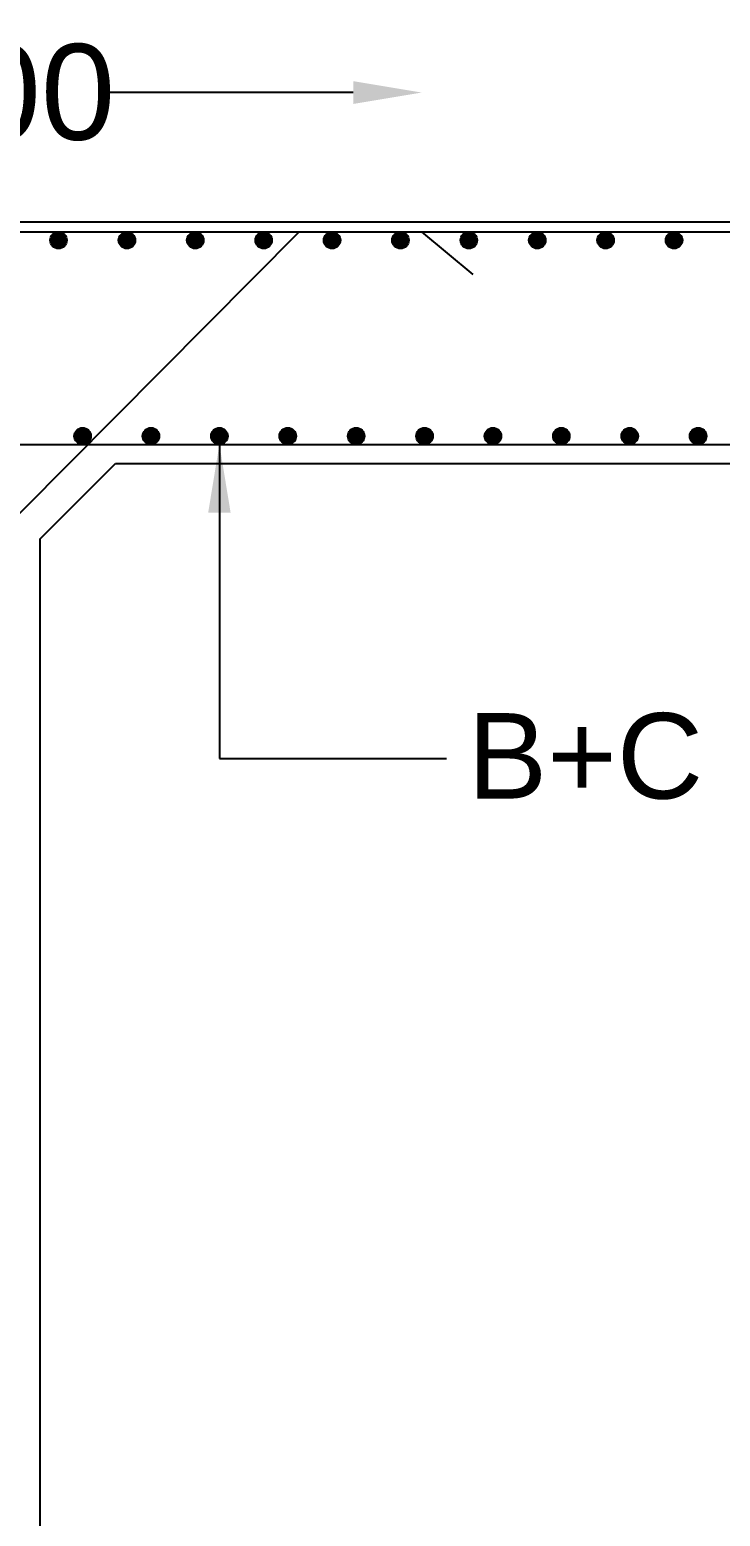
# Model space of a CAD drawing. Header units: millimetres. Extents: x 5124 to 2430164, y 2311 to 45642708.
# Drawn here: x 2349479 to 2351498, y 45636178 to 45640525 of the extents above; entities that cross this region are included whole.
import ezdxf

# ---------------------------------------------------------------- set-up
doc = ezdxf.new("R2010")
doc.units = ezdxf.units.MM
doc.header["$MEASUREMENT"] = 0
for name, color, linetype in [('DIMENSION', 7, 'Continuous'), ('DRAWING', 7, 'Continuous'), ('TEXT', 7, 'Continuous')]:
    doc.layers.add(name, color=color, linetype=linetype)
doc.styles.get("Standard").update_dxf_attribs({"font": 'arial.ttf', "height": 280})
doc.dimstyles.get("Standard").update_dxf_attribs({"dimtxt": 225, "dimasz": 200, "dimexe": 0.18, "dimexo": 0.0625, "dimgap": 0.09, "dimtad": 0, "dimdec": 0, "dimzin": 0, "dimdsep": 46, "dimtxsty": 'Standard', "dimcen": 0.09, "dimse1": 1, "dimse2": 1, "dimadec": 0, "dimazin": 0, "dimtfac": 1, "dimtdec": 0, "dimtofl": 0, "dimtmove": 0, "dimatfit": 3, "dimfxl": 1, "dimtolj": 1, "dimtzin": 0, "dimarcsym": 0})

# ---------------------------------------------------------------- blocks, each defined once
blk = doc.blocks.new('*D97')
at = {"layer": 'Defpoints', "color": 0, "transparency": 16777216}
for p in [(2350624.7, 45640340.9), (2347962.7, 45639933.4), (2350624.7, 45639933.4)]:
    blk.add_point(p, dxfattribs=at)
at = {"layer": 'DIMENSION', "color": 0, "lineweight": -2, "transparency": 16777216}
for p, q in [((2348162.7, 45640340.9), (2348873.6, 45640340.9)), ((2350424.7, 45640340.9), (2349713.8, 45640340.9))]:
    blk.add_line(p, q, dxfattribs=at)
at = {"layer": 'DIMENSION', "color": 0, "transparency": 16777216}
for points in [[(2348162.7, 45640374.3), (2348162.7, 45640307.6), (2347962.7, 45640340.9)], [(2350424.7, 45640374.3), (2350424.7, 45640307.6), (2350624.7, 45640340.9)]]:
    blk.add_solid(points, dxfattribs=at)
at = {"layer": 'DIMENSION', "color": 0, "transparency": 16777216, "insert": (2349293.7, 45640340.9), "char_height": 280, "attachment_point": 5}
blk.add_mtext('\\A1;2100', dxfattribs=at)

msp = doc.modelspace()

# ---------------------------------------------------------------- hatches: boundary and pattern name
at = {"layer": 'DRAWING'}
for points in [[(2349587, 45639909.1, 0.973258), (2349538.5, 45639910.4), (2349538.5, 45639907.8, 0.973258)], [(2349787, 45639909.1, 0.973258), (2349738.5, 45639910.4), (2349738.5, 45639907.8, 0.973258)], [(2349987, 45639909.1, 0.973258), (2349938.5, 45639910.4), (2349938.5, 45639907.8, 0.973258)], [(2350187, 45639909.1, 0.973258), (2350138.5, 45639910.4), (2350138.5, 45639907.8, 0.973258)], [(2350387, 45639909.1, 0.973258), (2350338.5, 45639910.4), (2350338.5, 45639907.8, 0.973258)], [(2350587, 45639909.1, 0.973258), (2350538.5, 45639910.4), (2350538.5, 45639907.8, 0.973258)], [(2350787, 45639909.1, 0.973258), (2350738.5, 45639910.4), (2350738.5, 45639907.8, 0.973258)], [(2350987, 45639909.1, 0.973258), (2350938.5, 45639910.4), (2350938.5, 45639907.8, 0.973258)], [(2351187, 45639909.1, 0.973258), (2351138.5, 45639910.4), (2351138.5, 45639907.8, 0.973258)], [(2351387, 45639909.1, 0.973258), (2351338.5, 45639910.4), (2351338.5, 45639907.8, 0.973258)], [(2349657.4, 45639336.6, 0.973258), (2349608.9, 45639337.9), (2349608.9, 45639335.3, 0.973258)], [(2349657.5, 45639336.6, 0.973258), (2349608.9, 45639337.9), (2349608.9, 45639335.3, 0.973258)], [(2349857.4, 45639336.6, 0.973258), (2349808.9, 45639337.9), (2349808.9, 45639335.3, 0.973258)], [(2349857.5, 45639336.6, 0.973258), (2349808.9, 45639337.9), (2349808.9, 45639335.3, 0.973258)], [(2350057.4, 45639336.6, 0.973258), (2350008.9, 45639337.9), (2350008.9, 45639335.3, 0.973258)], [(2350057.5, 45639336.6, 0.973258), (2350008.9, 45639337.9), (2350008.9, 45639335.3, 0.973258)], [(2350257.4, 45639336.6, 0.973258), (2350208.9, 45639337.9), (2350208.9, 45639335.3, 0.973258)], [(2350257.5, 45639336.6, 0.973258), (2350208.9, 45639337.9), (2350208.9, 45639335.3, 0.973258)], [(2350457.4, 45639336.6, 0.973258), (2350408.9, 45639337.9), (2350408.9, 45639335.3, 0.973258)], [(2350457.5, 45639336.6, 0.973258), (2350408.9, 45639337.9), (2350408.9, 45639335.3, 0.973258)], [(2350657.4, 45639336.6, 0.973258), (2350608.9, 45639337.9), (2350608.9, 45639335.3, 0.973258)], [(2350657.5, 45639336.6, 0.973258), (2350608.9, 45639337.9), (2350608.9, 45639335.3, 0.973258)], [(2350857.4, 45639336.6, 0.973258), (2350808.9, 45639337.9), (2350808.9, 45639335.3, 0.973258)], [(2350857.5, 45639336.6, 0.973258), (2350808.9, 45639337.9), (2350808.9, 45639335.3, 0.973258)], [(2351057.4, 45639336.6, 0.973258), (2351008.9, 45639337.9), (2351008.9, 45639335.3, 0.973258)], [(2351057.5, 45639336.6, 0.973258), (2351008.9, 45639337.9), (2351008.9, 45639335.3, 0.973258)], [(2351257.4, 45639336.6, 0.973258), (2351208.9, 45639337.9), (2351208.9, 45639335.3, 0.973258)], [(2351257.5, 45639336.6, 0.973258), (2351208.9, 45639337.9), (2351208.9, 45639335.3, 0.973258)], [(2351457.4, 45639336.6, 0.973258), (2351408.9, 45639337.9), (2351408.9, 45639335.3, 0.973258)], [(2351457.5, 45639336.6, 0.973258), (2351408.9, 45639337.9), (2351408.9, 45639335.3, 0.973258)]]:
    msp.add_hatch(color=256, dxfattribs=at).paths.add_polyline_path(points)

# ---------------------------------------------------------------- linework, layer by layer
for points in [[(2330308.7, 45639963.2), (2354308.1, 45639963.2), (2354308.1, 45633695), (2330308.7, 45633695)], [(2330338.5, 45639933.4), (2354278.3, 45639933.4), (2354278.3, 45633724.8), (2330338.5, 45633724.8)], [(2349729.6, 45639256.6), (2353511.2, 45639256.6), (2353731.5, 45639036.3), (2353731.5, 45634688.1), (2353511.2, 45634467.8), (2349729.6, 45634467.8), (2349509.4, 45634688.1), (2349509.4, 45639036.3)]]:
    msp.add_lwpolyline(points, close=True, dxfattribs=at)
for points in [[(2349189.8, 45638614.3), (2349189.8, 45638849.6), (2350266, 45639933.4), (2350624.7, 45639933.4), (2350774.4, 45639809.1)], [(2345834.8, 45639312.3), (2351000.3, 45639312.3)], [(2351000.3, 45639312.3), (2354278.3, 45639312.3)]]:
    msp.add_lwpolyline(points, dxfattribs=at)
for centre in [(2349562.7, 45639909.1), (2349762.7, 45639909.1), (2349962.7, 45639909.1), (2350162.7, 45639909.1), (2350362.7, 45639909.1), (2350562.7, 45639909.1), (2350762.7, 45639909.1), (2350962.7, 45639909.1), (2351162.7, 45639909.1), (2351362.7, 45639909.1), (2349633.1, 45639336.6), (2349633.2, 45639336.6), (2349833.1, 45639336.6), (2349833.2, 45639336.6), (2350033.1, 45639336.6), (2350033.2, 45639336.6), (2350233.1, 45639336.6), (2350233.2, 45639336.6), (2350433.1, 45639336.6), (2350433.2, 45639336.6), (2350633.1, 45639336.6), (2350633.2, 45639336.6), (2350833.1, 45639336.6), (2350833.2, 45639336.6), (2351033.1, 45639336.6), (2351033.2, 45639336.6), (2351233.1, 45639336.6), (2351233.2, 45639336.6), (2351433.1, 45639336.6), (2351433.2, 45639336.6)]:
    msp.add_circle(centre, 24.3, dxfattribs=at)

# ---------------------------------------------------------------- texts
at = {"layer": 'TEXT', "insert": (2350761.9, 45638526.6), "char_height": 250, "width": 643.605, "attachment_point": 1}
msp.add_mtext('\\pi-3.0613;B+C', dxfattribs=at)

# ---------------------------------------------------------------- dimensions: what is measured, and where the dimension line sits
at = {"layer": 'DIMENSION'}
dim = msp.add_linear_dim(base=(2350624.7, 45640340.9), p1=(2347962.7, 45639933.4), p2=(2350624.7, 45639933.4), text='2100', dimstyle='Standard', override={"dimfxl": 2000}, dxfattribs=at)
dim.commit()
dim.dimension.update_dxf_attribs({"geometry": '*D97', "text_midpoint": (2349293.7, 45640340.9)})

# ---------------------------------------------------------------- leaders
at = {"layer": 'DRAWING'}
msp.add_leader([(2350033.2, 45639312.3), (2350033.2, 45638394.1), (2350697.2, 45638394.1)], dimstyle='Standard', override={"dimgap": 0.09, "dimtad": 0, "dimfxl": 2000}, dxfattribs=at)

doc.saveas('drawing.dxf')
